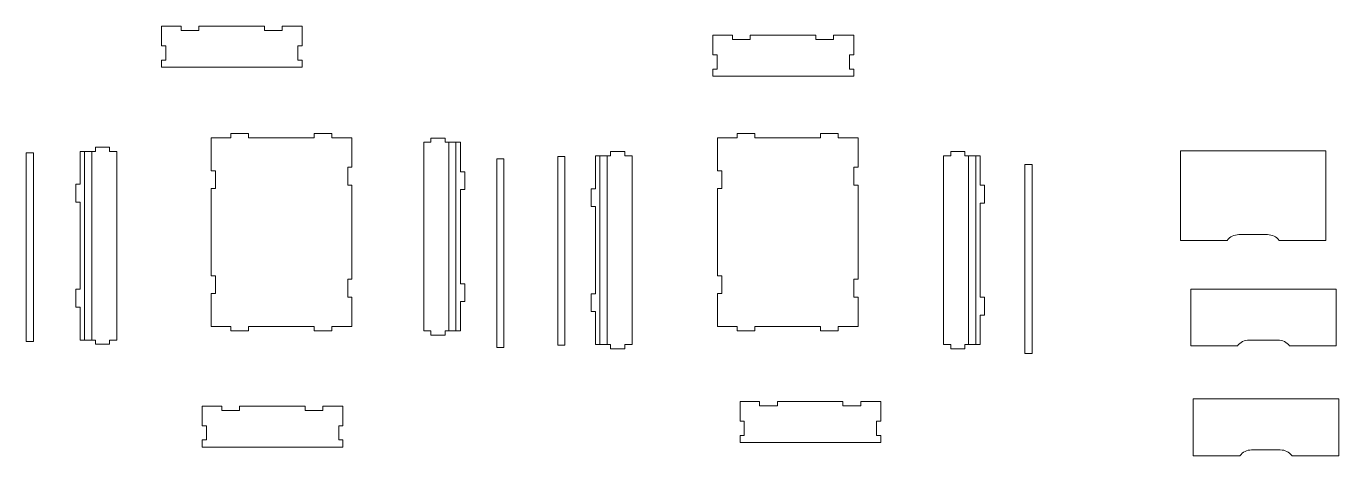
# Model space of a CAD drawing. Header units: millimetres. Extents: x -5350 to 9947, y -2228 to 2522.
# Drawn here: x -5350 to -1661, y -762 to 444 of the extents above; entities that cross this region are included whole.
import ezdxf

# ---------------------------------------------------------------- set-up
doc = ezdxf.new("R2010")
doc.units = ezdxf.units.MM

msp = doc.modelspace()

# ---------------------------------------------------------------- linework, layer by layer
at = {"color": 7, "linetype": 'Continuous', "lineweight": 15}
for p, q in [((-4969.829, 444.151), (-4969.829, 389.11)), ((-4914.628, 444.151), (-4969.829, 444.151)), ((-4914.628, 432.151), (-4914.628, 444.151)), ((-4864.628, 432.151), (-4864.628, 444.151)), ((-4680.566, 444.151), (-4864.628, 444.151)), ((-4680.566, 432.151), (-4680.566, 444.151)), ((-4574.181, 444.151), (-4630.567, 444.151)), ((-4630.567, 432.151), (-4630.567, 444.151)), ((-4574.181, 389.11), (-4574.181, 444.151)), ((-4914.628, 432.151), (-4864.628, 432.151)), ((-4680.566, 432.151), (-4630.567, 432.151)), ((-3420.264, 418.748), (-3420.264, 363.708)), ((-3365.062, 418.748), (-3420.264, 418.748)), ((-3365.062, 406.748), (-3365.062, 418.748)), ((-3365.062, 406.748), (-3315.062, 406.748)), ((-3315.062, 406.748), (-3315.062, 418.748)), ((-3131.001, 418.748), (-3315.062, 418.748)), ((-3131.001, 406.748), (-3131.001, 418.748)), ((-3131.001, 406.748), (-3081.001, 406.748)), ((-3024.615, 418.748), (-3081.001, 418.748)), ((-3081.001, 406.748), (-3081.001, 418.748)), ((-3024.615, 363.708), (-3024.615, 418.748)), ((-4957.829, 389.11), (-4969.829, 389.11)), ((-4957.829, 349.11), (-4957.829, 389.11)), ((-4574.181, 389.11), (-4586.181, 389.11)), ((-4586.181, 389.11), (-4586.181, 349.11)), ((-4969.829, 349.11), (-4969.829, 329.11)), ((-4969.829, 349.11), (-4957.829, 349.11)), ((-4586.181, 349.11), (-4574.181, 349.11)), ((-4574.181, 329.11), (-4574.181, 349.11)), ((-3408.264, 363.708), (-3420.264, 363.708)), ((-3408.264, 323.708), (-3408.264, 363.708)), ((-3024.615, 363.708), (-3036.615, 363.708)), ((-3036.615, 363.708), (-3036.615, 323.708)), ((-4969.829, 329.11), (-4574.181, 329.11)), ((-3420.264, 323.708), (-3420.264, 303.708)), ((-3420.264, 323.708), (-3408.264, 323.708)), ((-3420.264, 303.708), (-3024.615, 303.708)), ((-3036.615, 323.708), (-3024.615, 323.708)), ((-3024.615, 303.708), (-3024.615, 323.708)), ((-4830.114, 130.875), (-4830.114, 38.238)), ((-4774.913, 130.875), (-4830.114, 130.875)), ((-4774.913, 142.875), (-4724.913, 142.875)), ((-4774.913, 130.875), (-4774.913, 142.875)), ((-4724.913, 142.875), (-4724.913, 130.875)), ((-4540.852, 130.875), (-4724.913, 130.875)), ((-4540.852, 130.875), (-4540.852, 142.875)), ((-4540.852, 142.875), (-4490.852, 142.875)), ((-4490.852, 142.875), (-4490.852, 130.875)), ((-4434.466, 130.875), (-4490.852, 130.875)), ((-4434.466, 130.875), (-4434.466, 48.202)), ((-4232.561, 118.173), (-4232.561, -411.827)), ((-4212.561, 118.173), (-4232.561, 118.173)), ((-4172.561, 130.173), (-4212.561, 130.173)), ((-4212.561, 130.173), (-4212.561, 118.173)), ((-4172.561, 118.173), (-4172.561, 130.173)), ((-4162.771, 118.173), (-4172.561, 118.173)), ((-4162.771, 118.173), (-4162.771, -411.827)), ((-4142.271, 118.173), (-4162.771, 118.173)), ((-4142.271, 118.173), (-4142.271, -411.827)), ((-4129.521, 118.173), (-4142.271, 118.173)), ((-4129.521, 118.173), (-4129.521, 35.501)), ((-3407.562, 130.875), (-3407.562, 38.238)), ((-3352.361, 130.875), (-3407.562, 130.875)), ((-3352.361, 130.875), (-3352.361, 142.875)), ((-3352.361, 142.875), (-3302.361, 142.875)), ((-3302.361, 142.875), (-3302.361, 130.875)), ((-3118.3, 130.875), (-3302.361, 130.875)), ((-3118.3, 130.875), (-3118.3, 142.875)), ((-3118.3, 142.875), (-3068.3, 142.875)), ((-3068.3, 142.875), (-3068.3, 130.875)), ((-3011.914, 130.875), (-3068.3, 130.875)), ((-3011.914, 130.875), (-3011.914, 48.202)), ((-5349.849, 88.385), (-5349.849, -441.615)), ((-5329.849, 88.385), (-5349.849, 88.385)), ((-5329.849, 88.385), (-5329.849, -441.615)), ((-5198.566, 92.771), (-5198.566, 0.133)), ((-5185.816, 92.771), (-5198.566, 92.771)), ((-5185.816, 92.771), (-5185.816, -437.229)), ((-5165.316, 92.771), (-5185.816, 92.771)), ((-5165.316, 92.771), (-5165.316, -437.229)), ((-5155.525, 92.771), (-5165.316, 92.771)), ((-5115.525, 104.771), (-5155.525, 104.771)), ((-5155.525, 104.771), (-5155.525, 92.771)), ((-5115.525, 92.771), (-5115.525, 104.771)), ((-5095.525, 92.771), (-5115.525, 92.771)), ((-5095.525, 92.771), (-5095.525, -437.229)), ((-3855.9, 78.291), (-3855.9, -451.709)), ((-3835.9, 78.291), (-3855.9, 78.291)), ((-3835.9, 78.291), (-3835.9, -451.709)), ((-3750.611, 80.069), (-3750.611, -12.568)), ((-3737.861, 80.069), (-3750.611, 80.069)), ((-3737.861, 80.069), (-3737.861, -449.931)), ((-3717.361, 80.069), (-3737.861, 80.069)), ((-3717.361, 80.069), (-3717.361, -449.931)), ((-3707.571, 80.069), (-3717.361, 80.069)), ((-3707.571, 92.069), (-3707.571, 80.069)), ((-3667.571, 92.069), (-3707.571, 92.069)), ((-3667.571, 80.069), (-3667.571, 92.069)), ((-3647.571, 80.069), (-3667.571, 80.069)), ((-3647.571, 80.069), (-3647.571, -449.931)), ((-2771.905, 80.069), (-2771.905, -449.931)), ((-2751.905, 80.069), (-2771.905, 80.069)), ((-2751.905, 92.069), (-2751.905, 80.069)), ((-2711.905, 92.069), (-2751.905, 92.069)), ((-2711.905, 80.069), (-2711.905, 92.069)), ((-2702.115, 80.069), (-2711.905, 80.069)), ((-2702.115, 80.069), (-2702.115, -449.931)), ((-2681.615, 80.069), (-2702.115, 80.069)), ((-2681.615, 80.069), (-2681.615, -449.931)), ((-2668.865, 80.069), (-2681.615, 80.069)), ((-2668.865, 80.069), (-2668.865, -2.603)), ((-2106.581, -157.522), (-2106.581, 94.427)), ((-2106.581, 94.427), (-1697.495, 94.427)), ((-1697.495, 94.427), (-1697.495, -157.522)), ((-4830.114, 38.238), (-4818.114, 38.238)), ((-4818.114, 38.238), (-4818.114, -11.762)), ((-4446.466, -1.798), (-4446.466, 48.202)), ((-4446.466, 48.202), (-4434.466, 48.202)), ((-4027.502, 71.561), (-4027.502, -458.439)), ((-4007.503, 71.561), (-4027.502, 71.561)), ((-4007.503, 71.561), (-4007.503, -458.439)), ((-3407.562, 38.238), (-3395.563, 38.238)), ((-3395.563, 38.238), (-3395.563, -11.762)), ((-3023.914, -1.798), (-3023.914, 48.202)), ((-3023.914, 48.202), (-3011.914, 48.202)), ((-2543.334, 55.385), (-2543.334, -474.615)), ((-2523.334, 55.385), (-2543.334, 55.385)), ((-2523.334, 55.385), (-2523.334, -474.615)), ((-5210.566, -49.867), (-5210.566, 0.133)), ((-5198.566, 0.133), (-5210.566, 0.133)), ((-4129.521, 35.501), (-4117.521, 35.501)), ((-4117.521, 35.501), (-4117.521, -14.499)), ((-4830.114, -11.762), (-4830.114, -256.488)), ((-4818.114, -11.762), (-4830.114, -11.762)), ((-4434.466, -1.798), (-4446.466, -1.798)), ((-4434.466, -1.798), (-4434.466, -266.453)), ((-4129.521, -14.499), (-4117.521, -14.499)), ((-4129.521, -14.499), (-4129.521, -279.154)), ((-3762.611, -62.568), (-3762.611, -12.568)), ((-3750.611, -12.568), (-3762.611, -12.568)), ((-3407.562, -11.762), (-3407.562, -256.488)), ((-3395.563, -11.762), (-3407.562, -11.762)), ((-3011.914, -1.798), (-3023.914, -1.798)), ((-3011.914, -1.798), (-3011.914, -266.453)), ((-2668.865, -2.603), (-2656.865, -2.603)), ((-2656.865, -2.603), (-2656.865, -52.603)), ((-5198.566, -49.867), (-5210.566, -49.867)), ((-5198.566, -49.867), (-5198.566, -294.592)), ((-3750.611, -62.568), (-3762.611, -62.568)), ((-3750.611, -62.568), (-3750.611, -307.293)), ((-2668.865, -52.603), (-2656.865, -52.603)), ((-2668.865, -52.603), (-2668.865, -317.258)), ((-1942.306, -141.13), (-1861.77, -141.13)), ((-1975.245, -157.522), (-2106.581, -157.522)), ((-1697.495, -157.522), (-1828.83, -157.522)), ((-4830.114, -256.488), (-4818.114, -256.488)), ((-4818.114, -256.488), (-4818.114, -306.488)), ((-3407.562, -256.488), (-3395.563, -256.488)), ((-3395.563, -256.488), (-3395.563, -306.488)), ((-5210.566, -344.592), (-5210.566, -294.592)), ((-5198.566, -294.592), (-5210.566, -294.592)), ((-4446.466, -266.453), (-4434.466, -266.453)), ((-4446.466, -316.453), (-4446.466, -266.453)), ((-4129.521, -279.154), (-4117.521, -279.154)), ((-4117.521, -279.154), (-4117.521, -329.154)), ((-3023.914, -266.453), (-3011.914, -266.453)), ((-3023.914, -316.453), (-3023.914, -266.453)), ((-2077.441, -453.824), (-2077.441, -294.298)), ((-2077.441, -294.298), (-1668.355, -294.298)), ((-1668.355, -294.298), (-1668.355, -453.824)), ((-4830.114, -306.488), (-4830.114, -399.125)), ((-4818.114, -306.488), (-4830.114, -306.488)), ((-4434.466, -316.453), (-4446.466, -316.453)), ((-4434.466, -316.453), (-4434.466, -399.125)), ((-4129.521, -329.154), (-4117.521, -329.154)), ((-4129.521, -329.154), (-4129.521, -411.827)), ((-3762.611, -357.293), (-3762.611, -307.293)), ((-3750.611, -307.293), (-3762.611, -307.293)), ((-3407.562, -306.488), (-3407.562, -399.125)), ((-3395.563, -306.488), (-3407.562, -306.488)), ((-3011.914, -316.453), (-3023.914, -316.453)), ((-3011.914, -316.453), (-3011.914, -399.125)), ((-2668.865, -317.258), (-2656.865, -317.258)), ((-2656.865, -317.258), (-2656.865, -367.258)), ((-5198.566, -344.592), (-5210.566, -344.592)), ((-5198.566, -344.592), (-5198.566, -437.229)), ((-3750.611, -357.293), (-3762.611, -357.293)), ((-3750.611, -357.293), (-3750.611, -449.931)), ((-2668.865, -367.258), (-2656.865, -367.258)), ((-2668.865, -367.258), (-2668.865, -449.931)), ((-4774.913, -399.125), (-4830.114, -399.125)), ((-4774.913, -411.125), (-4774.913, -399.125)), ((-4724.913, -399.125), (-4724.913, -411.125)), ((-4540.852, -399.125), (-4724.913, -399.125)), ((-4540.852, -411.125), (-4540.852, -399.125)), ((-4434.466, -399.125), (-4490.852, -399.125)), ((-4490.852, -399.125), (-4490.852, -411.125)), ((-3352.361, -399.125), (-3407.562, -399.125)), ((-3352.361, -411.125), (-3352.361, -399.125)), ((-3302.361, -399.125), (-3302.361, -411.125)), ((-3118.3, -399.125), (-3302.361, -399.125)), ((-3118.3, -411.125), (-3118.3, -399.125)), ((-3011.914, -399.125), (-3068.3, -399.125)), ((-3068.3, -399.125), (-3068.3, -411.125)), ((-5329.849, -441.615), (-5349.849, -441.615)), ((-5185.816, -437.229), (-5198.566, -437.229)), ((-5165.316, -437.229), (-5185.816, -437.229)), ((-5155.525, -437.229), (-5165.316, -437.229)), ((-5155.525, -437.229), (-5155.525, -449.229)), ((-5095.525, -437.229), (-5115.525, -437.229)), ((-5115.525, -449.229), (-5115.525, -437.229)), ((-4724.913, -411.125), (-4774.913, -411.125)), ((-4490.852, -411.125), (-4540.852, -411.125)), ((-4212.561, -411.827), (-4232.561, -411.827)), ((-4212.561, -411.827), (-4212.561, -423.827)), ((-4212.561, -423.827), (-4172.561, -423.827)), ((-4172.561, -423.827), (-4172.561, -411.827)), ((-4162.771, -411.827), (-4172.561, -411.827)), ((-4142.271, -411.827), (-4162.771, -411.827)), ((-4129.521, -411.827), (-4142.271, -411.827)), ((-3302.361, -411.125), (-3352.361, -411.125)), ((-3068.3, -411.125), (-3118.3, -411.125)), ((-1913.166, -437.432), (-1832.63, -437.432)), ((-5155.525, -449.229), (-5115.525, -449.229)), ((-4007.503, -458.439), (-4027.502, -458.439)), ((-3835.9, -451.709), (-3855.9, -451.709)), ((-3737.861, -449.931), (-3750.611, -449.931)), ((-3717.361, -449.931), (-3737.861, -449.931)), ((-3707.571, -449.931), (-3717.361, -449.931)), ((-3707.571, -449.931), (-3707.571, -461.931)), ((-3707.571, -461.931), (-3667.571, -461.931)), ((-3647.571, -449.931), (-3667.571, -449.931)), ((-3667.571, -461.931), (-3667.571, -449.931)), ((-2751.905, -449.931), (-2771.905, -449.931)), ((-2751.905, -449.931), (-2751.905, -461.931)), ((-2751.905, -461.931), (-2711.905, -461.931)), ((-2702.115, -449.931), (-2711.905, -449.931)), ((-2711.905, -461.931), (-2711.905, -449.931)), ((-2681.615, -449.931), (-2702.115, -449.931)), ((-2668.865, -449.931), (-2681.615, -449.931)), ((-2523.334, -474.615), (-2543.334, -474.615)), ((-1946.105, -453.824), (-2077.441, -453.824)), ((-1668.355, -453.824), (-1799.691, -453.824)), ((-4855.517, -677.804), (-4855.517, -622.763)), ((-4855.517, -622.763), (-4800.316, -622.763)), ((-4800.316, -634.763), (-4800.316, -622.763)), ((-4750.316, -622.763), (-4566.254, -622.763)), ((-4750.316, -634.763), (-4750.316, -622.763)), ((-4566.254, -634.763), (-4566.254, -622.763)), ((-4516.254, -634.763), (-4516.254, -622.763)), ((-4516.254, -622.763), (-4459.868, -622.763)), ((-4459.868, -622.763), (-4459.868, -677.804)), ((-3344.056, -665.102), (-3344.056, -610.062)), ((-3344.056, -610.062), (-3288.854, -610.062)), ((-3288.854, -622.062), (-3288.854, -610.062)), ((-3288.854, -622.062), (-3238.854, -622.062)), ((-3238.854, -622.062), (-3238.854, -610.062)), ((-3238.854, -610.062), (-3054.793, -610.062)), ((-3054.793, -622.062), (-3054.793, -610.062)), ((-3054.793, -622.062), (-3004.793, -622.062)), ((-3004.793, -622.062), (-3004.793, -610.062)), ((-3004.793, -610.062), (-2948.407, -610.062)), ((-2948.407, -610.062), (-2948.407, -665.102)), ((-2070.563, -602.733), (-1661.477, -602.733)), ((-2070.563, -762.258), (-2070.563, -602.733)), ((-1661.477, -602.733), (-1661.477, -762.258)), ((-4800.316, -634.763), (-4750.316, -634.763)), ((-4566.254, -634.763), (-4516.254, -634.763)), ((-4855.517, -677.804), (-4843.517, -677.804)), ((-4843.517, -677.804), (-4843.517, -717.804)), ((-4471.868, -677.804), (-4459.868, -677.804)), ((-4471.868, -717.804), (-4471.868, -677.804)), ((-3344.056, -665.102), (-3332.056, -665.102)), ((-3332.056, -665.102), (-3332.056, -705.102)), ((-2960.407, -665.102), (-2948.407, -665.102)), ((-2960.407, -705.102), (-2960.407, -665.102)), ((-4855.517, -737.804), (-4855.517, -717.804)), ((-4843.517, -717.804), (-4855.517, -717.804)), ((-4459.868, -717.804), (-4471.868, -717.804)), ((-4459.868, -717.804), (-4459.868, -737.804)), ((-3332.056, -705.102), (-3344.056, -705.102)), ((-3344.056, -725.102), (-3344.056, -705.102)), ((-2948.407, -725.102), (-3344.056, -725.102)), ((-2948.407, -705.102), (-2960.407, -705.102)), ((-2948.407, -705.102), (-2948.407, -725.102)), ((-4459.868, -737.804), (-4855.517, -737.804)), ((-1939.227, -762.258), (-2070.563, -762.258)), ((-1906.288, -745.867), (-1825.752, -745.867)), ((-1661.477, -762.258), (-1792.813, -762.258))]:
    msp.add_line(p, q, dxfattribs=at)
for centre, start, end in [((-1942.306, -182.422), 90, 142.912282), ((-1861.77, -182.422), 37.087718, 90), ((-1913.166, -478.724), 90, 142.912282), ((-1832.63, -478.724), 37.087718, 90), ((-1906.288, -787.159), 90, 142.912282), ((-1825.752, -787.159), 37.087718, 90)]:
    msp.add_arc(centre, 41.292, start, end, dxfattribs=at)

doc.saveas('drawing.dxf')
